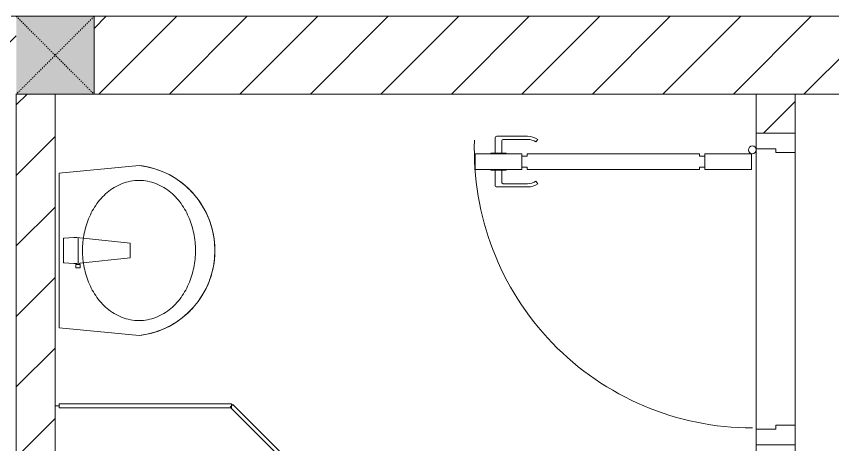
# Model space of a CAD drawing. Header units: millimetres. Extents: x 962 to 241049, y -15958 to 84407.
# Drawn here: x 158032 to 160128, y 32437 to 33537 of the extents above; entities that cross this region are included whole.
import ezdxf

# ---------------------------------------------------------------- set-up
doc = ezdxf.new("R2010")
doc.units = ezdxf.units.MM
doc.linetypes.add('Dash', pattern=[6, 3, -3])
doc.linetypes.add('Grid Line', pattern=[22.225, 12.7, -3.175, 3.175, -3.175])
for name, color, linetype, lineweight in [('0-1', 7, 'Continuous', 5), ('A-DETL-GENF-1', 9, 'Continuous', 9), ('A-DOOR-1', 254, 'Continuous', 9), ('A-DOOR-2', 9, 'Continuous', 9), ('A-FLOR-2', 9, 'Continuous', 9), ('A-GLAZ-CURT-1', 254, 'Continuous', 9), ('A-GLAZ-CURT-2', 9, 'Continuous', 9), ('A-WALL', 113, 'Continuous', 9), ('A-WALL-1', 253, 'Continuous', 18), ('A-WALL-2', 9, 'Continuous', 9), ('A-WALL-3', 113, 'Continuous', 18), ('A-WALL-PATT-1', 10, 'Continuous', 9), ('A-WALL-PATT-2', 111, 'Continuous', 9), ('P-SANR-FIXT-1', 254, 'Continuous', 9), ('S-COLS', 52, 'Continuous', 9), ('S-COLS-1', 52, 'Continuous', 5), ('S-COLS-6', 52, 'Continuous', 18), ('S-COLS-7', 52, 'Dash', 9), ('S-COLS-HDLN', 52, 'Dash', 9), ('S-GRID-1', 1, 'Grid Line', 9)]:
    doc.layers.add(name, color=color, linetype=linetype, lineweight=lineweight)
pattern_1 = [(45, (0, 0), (-90.50966799187809, 90.50966799187809), [])]

# ---------------------------------------------------------------- blocks, each defined once
blk = doc.blocks.new('DOOR_CW_01 CANH MO-PANEL KINH - DIG_02-800x2200-CỬA NHÔM KÍNH-401063-TKCS_MB TẦNG 1')
at = {"layer": 'A-DETL-GENF-1'}
for p, q in [((-347.0000000000102, -182.0000000009743), (-347.0000000000105, -62.00000000097534)), ((-347.0000000000105, -62.00000000097534), (-307.0000000000057, -62.00000000097528)), ((-307.0000000000057, -62.00000000097528), (-307.0000000000055, -182.0000000009742)), ((-307.0000000000055, -182.0000000009742), (-347.0000000000103, -182.0000000009743)), ((-341.0000000000114, -196.0000000009744), (-341.0000000000114, -182.0000000009743)), ((-341.0000000000114, -182.0000000009743), (-313.0000000000063, -182.0000000009742)), ((-313.0000000000063, -182.0000000009743), (-313.0000000000063, -196.0000000009744)), ((-347.0000000000114, -196.0000000009744), (-341.0000000000114, -196.0000000009744)), ((-347.0000000000107, -638.0000000009801), (-347.0000000000114, -196.0000000009743)), ((-307.0000000000063, -196.0000000009743), (-313.0000000000063, -196.0000000009743)), ((-307.0000000000063, -196.0000000009743), (-307.0000000000056, -638.0000000009801)), ((-383.861841993011, -611.1890603651834), (-377.3086256386989, -615.7776718559918)), ((-270.1381580070056, -611.1890603651833), (-276.6913743613176, -615.7776718559917)), ((-392.0000000000061, -637.0000000009805), (-392.0000000000057, -716.4987005529379)), ((-384.0000000000059, -699.5012994490228), (-384.000000000006, -637.0000000009803)), ((-347.0000000000107, -638.0000000009801), (-341.0000000000107, -638.0000000009801)), ((-341.0000000000107, -652.000000000982), (-341.0000000000107, -638.0000000009803)), ((-307.0000000000056, -638.0000000009801), (-313.0000000000056, -638.0000000009801)), ((-313.0000000000056, -638.0000000009801), (-313.0000000000056, -652.0000000009818)), ((-270.0000000000102, -699.5012994490226), (-270.0000000000103, -637.00000000098)), ((-262.0000000000102, -637.0000000009803), (-262.0000000000103, -716.4987005529377)), ((-307.0000000000056, -652.000000000982), (-347.0000000000107, -652.000000000982)), ((-347.0000000000107, -652.000000000982), (-347.0000000000105, -772.0000000009798)), ((-313.0000000000056, -652.000000000982), (-341.0000000000107, -652.000000000982)), ((-307.0000000000054, -772.0000000009796), (-307.0000000000056, -652.0000000009819)), ((-349.0000000000061, -703.5012994490227), (-380.0000000000059, -703.5012994490227)), ((-349.0000000000062, -692.2316435558546), (-349.0000000000061, -731.768356446106)), ((-347.0000000000062, -692.2316435558545), (-349.0000000000062, -692.2316435558545)), ((-347.0000000000062, -692.2316435558546), (-347.000000000006, -731.768356446106)), ((-307.0000000000101, -692.2316435558546), (-307.0000000000101, -731.768356446106)), ((-307.0000000000101, -692.2316435558545), (-305.0000000000101, -692.2316435558545)), ((-305.0000000000101, -692.2316435558546), (-305.0000000000101, -731.768356446106)), ((-305.00000000001, -703.5012994490227), (-274.0000000000102, -703.5012994490227)), ((-349.0000000000061, -720.4987005529379), (-388.0000000000058, -720.4987005529379)), ((-349.000000000006, -731.7683564461059), (-347.0000000000059, -731.7683564461059)), ((-305.0000000000101, -731.7683564461059), (-307.0000000000101, -731.7683564461059)), ((-305.0000000000101, -720.4987005529376), (-266.0000000000103, -720.4987005529376)), ((-347.0000000000105, -772.0000000009796), (-307.0000000000054, -772.0000000009796))]:
    blk.add_line(p, q, dxfattribs=at)
blk.add_circle((-357.0000000000076, -60.00000000097616), 10, dxfattribs=at)
for centre, radius, start, end in [((-357.0000000000076, -60.00000000097616), 713.9999999999995, 267.9999999999996, 4.452776554048924e-14), ((-347.0000000000063, -637.0000000009803), 44.99999999999993, 145.0000000000003, 180.0000000000003), ((-347.0000000000063, -637.0000000009803), 36.99999999999972, 145.0000000000002, 180.0000000000001), ((-307.0000000000101, -637.0000000009803), 36.99999999999977, 0, 34.9999999999999), ((-307.0000000000101, -637.0000000009803), 44.99999999999989, 359.9999999999995, 34.99999999999989), ((-380.0000000000059, -699.5012994490231), 4, 180, 269.9999999999996), ((-274.0000000000103, -699.5012994490226), 4, 269.9999999999996, 0), ((-388.0000000000057, -716.498700552938), 3.999999999999943, 180, 269.9999999999996), ((-266.0000000000103, -716.4987005529377), 4, 269.9999999999996, 0)]:
    blk.add_arc(centre, radius, start, end, dxfattribs=at)
at = {"layer": 'A-DOOR-2'}
for p, q in [((-400.000000000008, -50.000000000974), (-400.0000000000083, 49.99999999999871)), ((-400.0000000000083, 49.99999999999871), (-350.000000000008, 49.99999999904497)), ((-350.000000000008, 49.99999999904497), (-350.0000000000079, -9.671949241507605e-10)), ((349.9999999999898, -9.650376497916114e-10), (349.9999999999897, 49.99999999904722)), ((349.9999999999897, 49.99999999904722), (399.9999999999914, 50.00000000000129)), ((399.9999999999914, 50.00000000000129), (399.9999999999917, -50.00000000097142)), ((-360.0000000000089, -9.672203038491034e-10), (-360.0000000000086, -50.00000000097387)), ((-350.0000000000079, -9.671925741786918e-10), (-360.0000000000089, -9.672203038491034e-10)), ((359.9999999999908, -9.650038101938207e-10), (349.9999999999898, -9.650376497916114e-10)), ((359.9999999999909, -50.00000000097155), (359.9999999999908, -9.650038101938207e-10)), ((-360.0000000000086, -50.00000000097387), (-400.000000000008, -50.000000000974)), ((-357.0000000000089, -50.00000000098048), (-332.0000000000089, -50.00000000098048)), ((399.9999999999917, -50.00000000097142), (359.9999999999909, -50.00000000097155))]:
    blk.add_line(p, q, dxfattribs=at)
blk = doc.blocks.new('bonruatreo - Chậu rửa-401074-TKCS_MB TẦNG 1')
at = {"layer": 'P-SANR-FIXT-1'}
for p, q in [((198.4313483298332, 6.429523580209206e-13), (-198.4313483298566, -6.429523580209206e-13)), ((165.0000000000007, 5.414335646491958e-13), (-164.9999999999993, -5.414335646491971e-13)), ((218.5749299439334, -204.9999999999966), (198.4313483298332, 6.429523580209206e-13)), ((-198.4313483298566, -6.429523580209206e-13), (-218.5749299439555, -204.999999999998)), ((-33.01635406429197, -37.29047969823107), (-31.44085328748659, -12.24673453398066)), ((-30.16719133890252, -11.02473659182009), (30.16719133765458, -11.02473659179418)), ((31.44085328746537, -12.24673453398106), (33.01635406427049, -37.2904796982321)), ((-44.66199848290097, -42.83523504517756), (-35.56285790134967, -42.83523504517759)), ((-44.66199848290103, -54.20727423607566), (-44.66199848290097, -42.83523504517756)), ((-35.56285790134974, -54.2072742360757), (-44.66199848290103, -54.20727423607566)), ((-35.56285790134967, -42.83523504517759), (-35.56285790134967, -44.16207184349978)), ((-35.56285790134967, -44.16207184349978), (-33.12959739956479, -44.1620718434998)), ((-35.56285790135767, -44.1620718434998), (-35.56285790135771, -52.92163593957823)), ((-35.56285790134974, -52.92163593957822), (-35.56285790134974, -54.2072742360757)), ((-32.22482087970845, -52.92163593957823), (-35.56285790134974, -52.92163593957822)), ((-32.22374273429474, -52.92152457779762), (-33.12847899761833, -44.16195632361688)), ((32.69614908085113, -48.46147133097487), (-32.68440150098965, -48.46147133097445)), ((-18.53045908591247, -182.47473659182), (-32.22482087970845, -52.92163593957823)), ((33.01635406427039, -45.43347549252498), (18.5304590858891, -182.4747365918202)), ((18.53045908588911, -182.4747365918202), (-18.53045908591246, -182.4747365918201))]:
    blk.add_line(p, q, dxfattribs=at)
at = {"layer": 'P-SANR-FIXT-1', "flags": 128}
blk.add_lwpolyline([(218.5749299439718, -205.0000000001266), (217.4003599587671, -213.7206685849906), (215.8779957739005, -222.3873912934945), (214.0102728473111, -230.9863032180842), (211.8001791372577, -239.5036479340304), (209.2512503222047, -247.9257995067015), (206.3675641445229, -256.2392842902333), (203.1537338869593, -264.4308024824067), (199.6149009923089, -272.4872494015655), (195.7567268383198, -280.3957364512364), (191.5853836805926, -288.1436117392012), (187.1075447783479, -295.7184803177905), (182.3303737186039, -303.1082240131736), (177.2615129559863, -310.3010208117986), (171.9090715864125, -317.2853637732127), (166.2816123742833, -324.0500794385608), (160.3881380538671, -330.584345705863), (154.238076926881, -336.8777091429808), (147.8412677791829, -342.9201017109321), (141.2079441408125, -348.7018568705782), (134.3487179145821, -354.2137250470232), (127.2745623992154, -359.4468884270362), (119.9967947344682, -364.392975065519), (112.5270577961015, -369.0440722789431), (104.8773015697523, -373.3927393039974), (97.05976403351238, -377.4320192010875), (89.08695157981161, -381.1554499840265), (80.97161900777608, -384.5570749578646), (72.72674911835547, -387.6314522482926), (64.36553194456772, -390.3736635074611), (55.90134365023896, -392.7793217823525), (47.34772513105045, -394.8445785328863), (38.7183603519635, -396.5661297888245), (30.02705445580436, -397.9412214354276), (21.28771167792925, -398.9676536193903), (12.51431310251348, -399.643784268142), (3.720894295705762, -399.968531716917), (-5.078477148219554, -399.9413764390725), (-13.86972411206398, -399.5623618772278), (-22.63878247604061, -398.8320943738747), (-31.37162361740545, -397.7517422012144), (-40.05427685324246, -396.3230336922508), (-48.67285179056392, -394.5482544758407), (-57.21356054801736, -392.4302438201024), (-65.66273981349919, -389.9723900903169), (-74.00687270258132, -387.1786253280952), (-82.23261038262277, -384.0534189610804), (-90.32679342809625, -380.6017706528201), (-98.27647287275532, -376.8292023042764), (-106.0689309253417, -372.7417492200382), (-113.6917013152985, -368.3459504530797), (-121.1325892360728, -363.6488383437439), (-128.3796908543097, -358.657927269377), (-135.4214123533964, -353.3812016230304), (-142.2464884810786, -347.8271030401165), (-148.8440005714799, -342.0045168935475), (-155.2033940126577, -335.922758079069), (-161.3144951317077, -329.5915561133967), (-167.1675274704816, -323.0210395691196), (-172.753127425801, -316.2217198710565), (-178.0623592292783, -309.2044744802831), (-183.0867292426005, -301.9805294924915), (-187.8181995455458, -294.5614416786478), (-192.249200794961, -286.9590799965692), (-196.372644334092, -279.1856066032211), (-200.1819335328713, -271.2534573977953), (-203.6709743412115, -263.1753221268942), (-206.834185038084, -254.9641240836998), (-209.6665051611795, -246.6329994334763), (-212.1634036024832, -238.1952761984281), (-214.3208858571429, -229.6644529358037), (-216.1355004137632, -221.054177142978), (-217.604344276187, -212.3782234245121), (-218.5749299439112, -205.0000000001266)], dxfattribs=at)
at = {"layer": 'P-SANR-FIXT-1'}
for centre, radius, start, end in [((-30.13924488699055, -12.3286186544518), 1.304181520121796, 91.22784772428125, 176.4002691659974), ((30.13924488696933, -12.32861865445218), 1.304181520121787, 3.599730834002568, 88.77215232962621), ((5.501335537962166, -41.36197759537811), 38.73227991510528, 173.9659782447424, 184.1457321884981), ((-5.501335537983916, -41.36197759537806), 38.73227991510547, 353.9659782447423, 6.034021755257181), ((-1.407727268087911e-11, -180.0000000000009), 220.0000000000003, 186.5249788441423, 353.4750211558566)]:
    blk.add_arc(centre, radius, start, end, dxfattribs=at)
for points in [[(-179.9999999999911, -204.999999999994), (-179.9999999999909, -197.5671024522671), (-178.5935235153295, -182.719094149826), (-172.3892894281125, -161.2095718637872), (-162.497734479894, -141.1378104289525), (-149.4460969504233, -122.9950962860364), (-133.8184821493827, -107.0457060139402), (-116.1419351787472, -93.40852243074495), (-96.89153354316804, -82.13055224749596), (-76.46926296621373, -73.17759879166826), (-55.19371792771963, -66.52270480552521), (-33.34252953142889, -62.1073696244306), (-11.15146628276148, -59.90744506469917), (11.14920216727794, -59.90773567534443), (33.33017130215919, -62.10501464643202), (55.17543712399459, -66.51911025191505), (76.46261936885696, -73.17066598733604), (96.89055297765833, -82.12958176872544), (116.1494485020915, -93.41578869009011), (133.8322331320971, -107.0568216955087), (149.4641820008698, -123.0152437356649), (162.5076555759323, -141.1587590142183), (172.3911025503739, -161.2149917464531), (178.5904582246931, -182.7112026127939), (180.0000000000091, -197.5664780231843), (180.0000000000091, -204.9999999999941)], [(180.0000000000091, -204.9999999999759), (180.0000000000094, -212.4335219767764), (178.5904582246984, -227.2887973871542), (172.3911025503828, -248.7850082535022), (162.5076555759449, -268.8412409857381), (149.464182000885, -286.9847562642947), (133.8322331321145, -302.9431783044538), (116.1494485021101, -316.5842113098755), (96.89055297767803, -327.8704182312432), (76.46261936887717, -336.8293340126354), (55.17543712401501, -343.4808897480592), (33.33017130217934, -347.8949853535447), (11.14920216729812, -350.0922643246352), (-11.15146628274212, -350.0925549352826), (-33.34252953141061, -347.8926303755536), (-55.19371792770252, -343.4772951944607), (-76.46926296619789, -336.8224012083201), (-96.89153354315354, -327.8694477524941), (-116.1419351787346, -316.5914775692466), (-133.8184821493717, -302.9542939860529), (-149.4460969504146, -287.0049037139576), (-162.4977344798874, -268.8621895710426), (-172.3892894281084, -248.7904281362078), (-178.5935235153274, -227.28090585017), (-179.9999999999904, -212.432897547726), (-179.9999999999911, -204.9999999999973)]]:
    blk.add_open_spline(points, degree=3, dxfattribs=at)
blk = doc.blocks.new('System Panel - Glazed-920925-TKCS_MB TẦNG 1')
at = {"layer": 'A-GLAZ-CURT-2'}
for p, q in [((221.288696189855, 5.000000000003195), (-221.2886961898377, 5.000000000003195)), ((-221.2886961898377, 5.000000000003195), (-221.2886961898377, -4.999999999998863)), ((221.288696189855, -4.999999999998863), (221.288696189855, 5.000000000003195)), ((-221.2886961898377, -4.999999999998863), (221.288696189855, -4.999999999998863))]:
    blk.add_line(p, q, dxfattribs=at)
blk = doc.blocks.new('System Panel - Glazed-580250-TKCS_MB TẦNG 1')
at = {"layer": 'A-GLAZ-CURT-2'}
for p, q in [((350.5813885465934, 4.999999999998863), (-350.5813885466107, 5.000000000016189)), ((-350.5813885466107, 5.000000000016189), (-350.5813885466107, -4.999999999981537)), ((350.5813885465934, -4.999999999981537), (350.5813885465934, 4.999999999998863)), ((-350.5813885466107, -4.999999999981537), (350.5813885465934, -4.999999999981537))]:
    blk.add_line(p, q, dxfattribs=at)
blk = doc.blocks.new('NCV_TKTC_TANG 1_rvt-1-TKCS_MB TẦNG 1')
at = {"layer": 'A-WALL-PATT-1'}
h = blk.add_hatch(dxfattribs=at)
h.set_pattern_fill('FP_1', color=256, style=0, pattern_type=2)
h.set_pattern_definition(pattern_1)
h.paths.add_polyline_path([(94952.56428701643, 28936.93603804493), (94952.56428701643, 31236.93603804494), (94852.56428701643, 31236.93603804525), (94852.56428701644, 28936.93603804524), (94856.73095368313, 28936.93603804524)])
h.paths.add_polyline_path([(94952.56428701643, 31336.93603804493), (94952.56428701643, 33336.93603804493), (94852.5642870164, 33336.93603804493), (94852.56428701643, 31336.93603804524), (94947.80238225451, 31336.93603804524)])
h = blk.add_hatch(dxfattribs=at)
h.set_pattern_fill('FP_1', color=256, style=0, pattern_type=2)
h.set_pattern_definition(pattern_1)
h.paths.add_polyline_path([(96852.5642870164, 31336.9360380449), (96852.5642870164, 32436.93603804467), (96752.5642870164, 32436.93603804467), (96752.5642870164, 31336.9360380449), (96819.10285276343, 31336.9360380449)])
h.paths.add_polyline_path([(96752.56428701639, 33236.93603804468), (96852.56428701639, 33236.93603804468), (96852.56428701639, 33336.93603804491), (96752.56428701639, 33336.93603804491)])
at = {"layer": 'A-FLOR-2'}
for p, q in [((96852.56428701615, 33186.93603804465), (96852.56428701615, 32486.93603804464)), ((94952.56428701615, 32536.93603804679), (94962.56428701636, 32536.93603804679))]:
    blk.add_line(p, q, dxfattribs=at)
at = {"layer": 'A-WALL-1'}
for p, q in [((94852.56428701631, 33336.93603804489), (94852.56428701631, 31336.9360380452)), ((94952.56428701631, 33336.93603804489), (94852.56428701631, 33336.93603804489)), ((94952.56428701631, 31336.9360380449), (94952.56428701631, 33336.93603804489)), ((96752.56428701628, 33336.93603804486), (96752.56428701628, 33236.93603804464)), ((96852.56428701628, 33336.93603804486), (96752.56428701628, 33336.93603804486)), ((96852.56428701628, 33236.93603804464), (96852.56428701628, 33336.93603804486)), ((96752.56428701628, 33236.93603804464), (96852.56428701628, 33236.93603804464)), ((96752.56428701628, 32436.93603804463), (96752.5642870163, 31336.93603804486)), ((96852.5642870163, 32436.93603804463), (96752.56428701628, 32436.93603804463)), ((96852.5642870163, 31336.93603804486), (96852.5642870163, 32436.93603804463))]:
    blk.add_line(p, q, dxfattribs=at)
at = {"layer": 'A-WALL-2'}
for p, q in [((96752.56428701628, 32476.93603804464), (96752.56428701628, 33196.93603804464)), ((96852.56428701628, 33186.93603804465), (96852.5642870163, 32486.93603804465))]:
    blk.add_line(p, q, dxfattribs=at)
at = {"layer": 'A-DOOR-1', "rotation": 270.0000000000004}
blk.add_blockref('DOOR_CW_01 CANH MO-PANEL KINH - DIG_02-800x2200-CỬA NHÔM KÍNH-401063-TKCS_MB TẦNG 1', (96802.5642870163, 32836.93603804463), dxfattribs=at)
at = {"layer": 'A-GLAZ-CURT-1'}
blk.add_blockref('System Panel - Glazed-920925-TKCS_MB TẦNG 1', (95183.85298320622, 32536.93603804569), dxfattribs=at)
at = {"layer": 'A-GLAZ-CURT-1', "rotation": 315}
blk.add_blockref('System Panel - Glazed-580250-TKCS_MB TẦNG 1', (95653.04015659522, 32289.03756084676), dxfattribs=at)
at = {"layer": 'P-SANR-FIXT-1', "rotation": 89.99999999999955}
blk.add_blockref('bonruatreo - Chậu rửa-401074-TKCS_MB TẦNG 1', (94962.56428701644, 32935.58901694885), dxfattribs=at)
blk = doc.blocks.new('G1_SOF - BO TRU - 200x200-3050151-TKCS_MB TẦNG 1')
at = {"layer": 'S-COLS-HDLN'}
for p, q in [((-100.0000000000001, 99.99999999999922), (100.0000000000004, -100.0000000000001)), ((100, 99.9999999999998), (-99.99999999999943, -100.0000000000007))]:
    blk.add_line(p, q, dxfattribs=at)

msp = doc.modelspace()

# ---------------------------------------------------------------- hatches: boundary and pattern name
at = {"layer": 'A-WALL-PATT-2'}
h = msp.add_hatch(dxfattribs=at)
h.set_pattern_fill('FP_1', color=256, style=0, pattern_type=2)
h.set_pattern_definition([(45, (63179.02693933333, 0), (-90.50966799187809, 90.50966799187809), [])])
h.paths.add_polyline_path([(162956.5912263498, 33336.93603804523), (162956.5912263498, 33536.93603804521), (158231.4517087815, 33536.93603804524), (158231.4517087815, 33336.93603804524), (162819.1703621569, 33336.93603804523)])
h.paths.add_polyline_path([(156346.5912263496, 33336.93603804524), (158031.4517087816, 33336.93603804524), (158031.4517087816, 33536.93603804524), (156346.5912263496, 33536.93603804524)])
h.paths.add_polyline_path([(155256.5912263496, 33336.93603804524), (155256.5912263496, 33536.93603804524), (155106.5912263496, 33536.93603804524), (155106.5912263496, 33336.93603804525)])
at = {"layer": 'S-COLS-1'}
msp.add_hatch(color=256, dxfattribs=at).paths.add_polyline_path([(158231.4517087815, 33336.93603804524), (158231.4517087815, 33536.93603804524), (158031.4517087816, 33536.93603804524), (158031.4517087816, 33336.93603804524)])

# ---------------------------------------------------------------- linework, layer by layer
at = {"layer": 'A-WALL'}
msp.add_line((158231.4517087814, 33536.9360380452), (158231.4517087814, 33336.93603804519), dxfattribs=at)
at = {"layer": 'A-WALL-3'}
for p, q in [((162956.5912263497, 33536.93603804518), (158231.4517087814, 33536.9360380452)), ((158231.4517087814, 33336.93603804519), (162956.5912263497, 33336.93603804518))]:
    msp.add_line(p, q, dxfattribs=at)
at = {"layer": 'S-COLS'}
msp.add_line((158231.4517087814, 33336.93603804519), (158231.4517087814, 33536.93603804519), dxfattribs=at)
at = {"layer": 'S-COLS-6'}
for p, q in [((158231.4517087814, 33536.93603804519), (158031.4517087815, 33536.93603804519)), ((158031.4517087815, 33336.93603804519), (158231.4517087814, 33336.93603804519))]:
    msp.add_line(p, q, dxfattribs=at)
at = {"layer": 'S-GRID-1'}
msp.add_line((192368.7583073163, 33536.93603804508), (96265.8448469527, 33536.93603804539), dxfattribs=at)

# ---------------------------------------------------------------- block references
at = {"layer": '0-1'}
msp.add_blockref('NCV_TKTC_TANG 1_rvt-1-TKCS_MB TẦNG 1', (63179.02693933333, 0), dxfattribs=at)
at = {"layer": 'S-COLS-7'}
msp.add_blockref('G1_SOF - BO TRU - 200x200-3050151-TKCS_MB TẦNG 1', (158131.4517087814, 33436.93603804519), dxfattribs=at)

doc.saveas('drawing.dxf')
